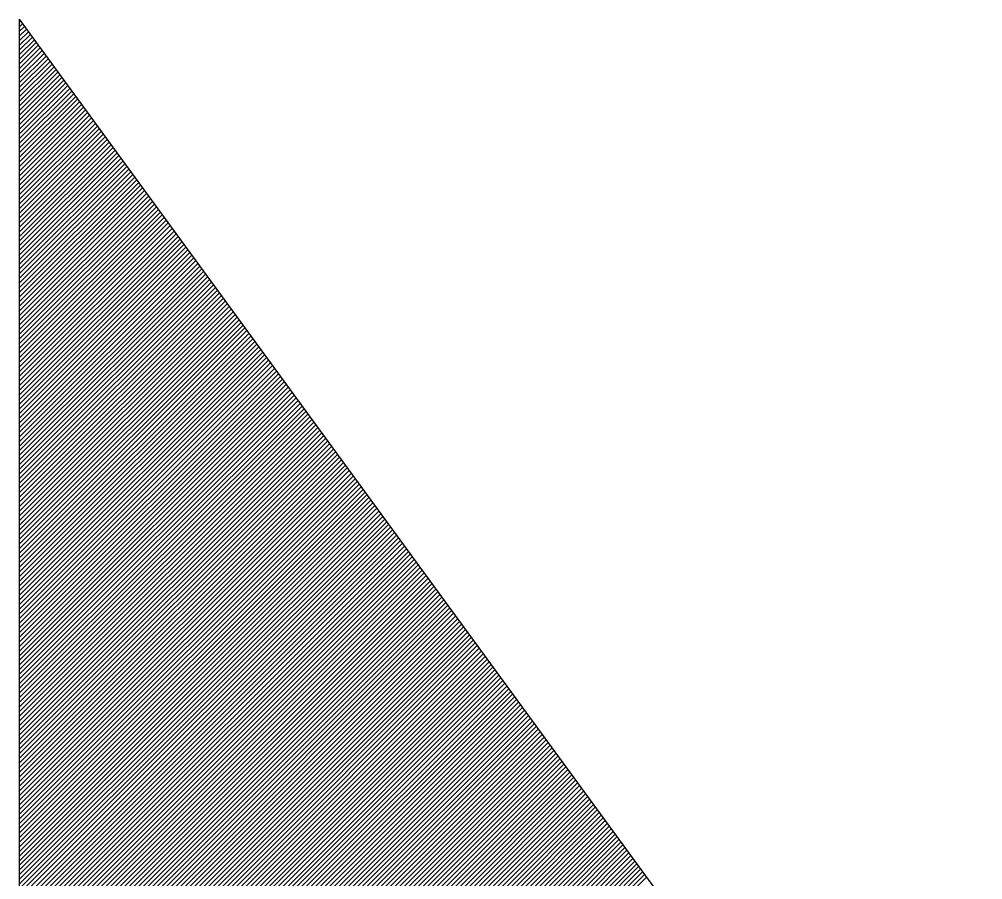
# Model space of a CAD drawing. Header units: millimetres. Extents: x 315178 to 535220, y 80241 to 421603.
# Drawn here: x 406037.69 to 406074.21, y 324366.64 to 324399.29 of the extents above; entities that cross this region are included whole.
import ezdxf

# ---------------------------------------------------------------- set-up
doc = ezdxf.new("R2010")
doc.units = ezdxf.units.MM
doc.layers.add('DIB-035', color=1, linetype='Continuous')

# ---------------------------------------------------------------- blocks, each defined once
blk = doc.blocks.new('*X176')
at = {"color": 0}
for p, q in [((302324.4, 638982.711), (302324.449, 638982.76)), ((302324.502, 638982.636), (302324.626, 638982.76)), ((302324.604, 638982.562), (302324.802, 638982.76)), ((302324.706, 638982.487), (302324.979, 638982.76)), ((302324.808, 638982.413), (302325.156, 638982.76)), ((302324.91, 638982.338), (302325.333, 638982.76)), ((302325.013, 638982.263), (302325.51, 638982.76)), ((302325.115, 638982.189), (302325.686, 638982.76)), ((302325.217, 638982.114), (302325.863, 638982.76)), ((302325.319, 638982.039), (302326.04, 638982.76)), ((302325.421, 638981.965), (302326.217, 638982.76)), ((302325.523, 638981.89), (302326.393, 638982.76)), ((302325.625, 638981.816), (302326.57, 638982.76)), ((302325.728, 638981.741), (302326.747, 638982.76)), ((302325.83, 638981.666), (302326.924, 638982.76)), ((302325.932, 638981.592), (302327.101, 638982.76)), ((302326.034, 638981.517), (302327.277, 638982.76)), ((302326.136, 638981.442), (302327.454, 638982.76)), ((302326.238, 638981.368), (302327.631, 638982.76)), ((302326.34, 638981.293), (302327.808, 638982.76)), ((302326.443, 638981.219), (302327.984, 638982.76)), ((302326.545, 638981.144), (302328.161, 638982.76)), ((302326.647, 638981.069), (302328.338, 638982.76)), ((302326.749, 638980.995), (302328.515, 638982.76)), ((302326.851, 638980.92), (302328.692, 638982.76)), ((302326.953, 638980.845), (302328.868, 638982.76)), ((302327.055, 638980.771), (302329.045, 638982.76)), ((302327.158, 638980.696), (302329.222, 638982.76)), ((302327.26, 638980.622), (302329.399, 638982.76)), ((302327.362, 638980.547), (302329.575, 638982.76)), ((302327.464, 638980.472), (302329.752, 638982.76)), ((302327.566, 638980.398), (302329.929, 638982.76)), ((302327.668, 638980.323), (302330.106, 638982.76)), ((302327.771, 638980.248), (302330.283, 638982.76)), ((302327.873, 638980.174), (302330.459, 638982.76)), ((302327.975, 638980.099), (302330.636, 638982.76)), ((302328.077, 638980.024), (302330.813, 638982.76)), ((302328.179, 638979.95), (302330.99, 638982.76)), ((302328.281, 638979.875), (302331.166, 638982.76)), ((302328.383, 638979.801), (302331.343, 638982.76)), ((302328.486, 638979.726), (302331.52, 638982.76)), ((302328.588, 638979.651), (302331.697, 638982.76)), ((302328.69, 638979.577), (302331.874, 638982.76)), ((302328.792, 638979.502), (302332.05, 638982.76)), ((302328.894, 638979.427), (302332.227, 638982.76)), ((302328.996, 638979.353), (302332.404, 638982.76)), ((302329.098, 638979.278), (302332.581, 638982.76)), ((302329.201, 638979.204), (302332.757, 638982.76)), ((302329.303, 638979.129), (302332.934, 638982.76)), ((302329.405, 638979.054), (302333.111, 638982.76)), ((302329.507, 638978.98), (302333.288, 638982.76)), ((302329.609, 638978.905), (302333.465, 638982.76)), ((302329.711, 638978.83), (302333.641, 638982.76)), ((302329.813, 638978.756), (302333.818, 638982.76)), ((302329.916, 638978.681), (302333.995, 638982.76)), ((302330.018, 638978.607), (302334.172, 638982.76)), ((302330.12, 638978.532), (302334.348, 638982.76)), ((302330.222, 638978.457), (302334.525, 638982.76)), ((302330.324, 638978.383), (302334.702, 638982.76)), ((302330.426, 638978.308), (302334.879, 638982.76)), ((302330.529, 638978.233), (302335.055, 638982.76)), ((302330.631, 638978.159), (302335.232, 638982.76)), ((302330.733, 638978.084), (302335.409, 638982.76)), ((302330.835, 638978.01), (302335.586, 638982.76)), ((302330.937, 638977.935), (302335.763, 638982.76)), ((302331.039, 638977.86), (302335.939, 638982.76)), ((302331.141, 638977.786), (302336.116, 638982.76)), ((302331.244, 638977.711), (302336.293, 638982.76)), ((302331.346, 638977.636), (302336.47, 638982.76)), ((302331.448, 638977.562), (302336.646, 638982.76)), ((302331.55, 638977.487), (302336.823, 638982.76)), ((302331.652, 638977.412), (302337, 638982.76)), ((302331.754, 638977.338), (302337.177, 638982.76)), ((302331.856, 638977.263), (302337.354, 638982.76)), ((302331.959, 638977.189), (302337.53, 638982.76)), ((302332.061, 638977.114), (302337.707, 638982.76)), ((302332.163, 638977.039), (302337.884, 638982.76)), ((302332.265, 638976.965), (302338.061, 638982.76)), ((302332.367, 638976.89), (302338.237, 638982.76)), ((302332.469, 638976.815), (302338.414, 638982.76)), ((302332.571, 638976.741), (302338.591, 638982.76)), ((302332.674, 638976.666), (302338.768, 638982.76)), ((302332.776, 638976.592), (302338.945, 638982.76)), ((302332.878, 638976.517), (302339.121, 638982.76)), ((302332.98, 638976.442), (302339.298, 638982.76)), ((302333.082, 638976.368), (302339.475, 638982.76)), ((302333.184, 638976.293), (302339.652, 638982.76)), ((302333.287, 638976.218), (302339.828, 638982.76)), ((302333.389, 638976.144), (302340.005, 638982.76)), ((302333.491, 638976.069), (302340.182, 638982.76)), ((302333.593, 638975.995), (302340.359, 638982.76)), ((302333.695, 638975.92), (302340.536, 638982.76)), ((302333.797, 638975.845), (302340.712, 638982.76)), ((302333.899, 638975.771), (302340.889, 638982.76)), ((302334.002, 638975.696), (302341.066, 638982.76)), ((302334.104, 638975.621), (302341.243, 638982.76)), ((302334.206, 638975.547), (302341.419, 638982.76)), ((302334.308, 638975.472), (302341.596, 638982.76)), ((302334.41, 638975.398), (302341.773, 638982.76)), ((302334.512, 638975.323), (302341.95, 638982.76)), ((302334.614, 638975.248), (302342.127, 638982.76)), ((302334.717, 638975.174), (302342.303, 638982.76)), ((302334.819, 638975.099), (302342.48, 638982.76)), ((302334.921, 638975.024), (302342.657, 638982.76)), ((302335.023, 638974.95), (302342.834, 638982.76)), ((302335.125, 638974.875), (302343.01, 638982.76)), ((302335.227, 638974.801), (302343.187, 638982.76)), ((302335.329, 638974.726), (302343.364, 638982.76)), ((302335.432, 638974.651), (302343.541, 638982.76)), ((302335.534, 638974.577), (302343.718, 638982.76)), ((302335.636, 638974.502), (302343.894, 638982.76)), ((302335.738, 638974.427), (302344.071, 638982.76)), ((302335.84, 638974.353), (302344.248, 638982.76)), ((302335.942, 638974.278), (302344.425, 638982.76)), ((302336.045, 638974.203), (302344.601, 638982.76)), ((302336.147, 638974.129), (302344.778, 638982.76)), ((302336.249, 638974.054), (302344.955, 638982.76)), ((302336.351, 638973.98), (302345.132, 638982.76)), ((302336.453, 638973.905), (302345.309, 638982.76)), ((302336.555, 638973.83), (302345.485, 638982.76)), ((302336.657, 638973.756), (302345.662, 638982.76)), ((302336.76, 638973.681), (302345.839, 638982.76)), ((302336.862, 638973.606), (302346.016, 638982.76)), ((302336.964, 638973.532), (302346.192, 638982.76)), ((302337.066, 638973.457), (302346.369, 638982.76)), ((302337.168, 638973.383), (302346.546, 638982.76)), ((302337.27, 638973.308), (302346.723, 638982.76)), ((302337.372, 638973.233), (302346.9, 638982.76)), ((302337.475, 638973.159), (302347.076, 638982.76)), ((302337.577, 638973.084), (302347.253, 638982.76)), ((302337.679, 638973.009), (302347.43, 638982.76)), ((302337.781, 638972.935), (302347.607, 638982.76)), ((302337.883, 638972.86), (302347.783, 638982.76)), ((302337.985, 638972.786), (302347.96, 638982.76)), ((302338.087, 638972.711), (302348.137, 638982.76)), ((302338.19, 638972.636), (302348.314, 638982.76)), ((302338.292, 638972.562), (302348.491, 638982.76)), ((302338.394, 638972.487), (302348.667, 638982.76)), ((302338.496, 638972.412), (302348.844, 638982.76)), ((302338.598, 638972.338), (302349.021, 638982.76)), ((302338.7, 638972.263), (302349.198, 638982.76)), ((302338.803, 638972.189), (302349.374, 638982.76)), ((302338.905, 638972.114), (302349.551, 638982.76)), ((302339.007, 638972.039), (302349.728, 638982.76)), ((302339.109, 638971.965), (302349.905, 638982.76)), ((302339.211, 638971.89), (302350.082, 638982.76)), ((302339.313, 638971.815), (302350.258, 638982.76)), ((302339.415, 638971.741), (302350.435, 638982.76)), ((302339.518, 638971.666), (302350.612, 638982.76)), ((302339.62, 638971.591), (302350.789, 638982.76)), ((302339.722, 638971.517), (302350.965, 638982.76)), ((302339.824, 638971.442), (302351.142, 638982.76)), ((302339.926, 638971.368), (302351.319, 638982.76)), ((302340.028, 638971.293), (302351.496, 638982.76)), ((302340.13, 638971.218), (302351.672, 638982.76)), ((302340.233, 638971.144), (302351.849, 638982.76)), ((302340.335, 638971.069), (302352.026, 638982.76)), ((302340.437, 638970.994), (302352.203, 638982.76)), ((302340.539, 638970.92), (302352.38, 638982.76)), ((302340.641, 638970.845), (302352.556, 638982.76)), ((302340.743, 638970.771), (302352.733, 638982.76)), ((302340.845, 638970.696), (302352.91, 638982.76)), ((302340.948, 638970.621), (302353.087, 638982.76)), ((302341.05, 638970.547), (302353.263, 638982.76)), ((302341.152, 638970.472), (302353.44, 638982.76)), ((302341.254, 638970.397), (302353.617, 638982.76)), ((302341.356, 638970.323), (302353.794, 638982.76)), ((302341.458, 638970.248), (302353.971, 638982.76)), ((302341.561, 638970.174), (302354.147, 638982.76)), ((302341.663, 638970.099), (302354.324, 638982.76)), ((302341.765, 638970.024), (302354.501, 638982.76)), ((302341.867, 638969.95), (302354.678, 638982.76)), ((302341.969, 638969.875), (302354.854, 638982.76)), ((302342.071, 638969.8), (302355.031, 638982.76)), ((302342.173, 638969.726), (302355.208, 638982.76)), ((302342.276, 638969.651), (302355.385, 638982.76)), ((302342.378, 638969.577), (302355.562, 638982.76)), ((302342.48, 638969.502), (302355.738, 638982.76)), ((302342.582, 638969.427), (302355.915, 638982.76)), ((302342.684, 638969.353), (302356.092, 638982.76)), ((302342.786, 638969.278), (302356.269, 638982.76)), ((302342.888, 638969.203), (302356.445, 638982.76)), ((302342.991, 638969.129), (302356.622, 638982.76)), ((302343.093, 638969.054), (302356.799, 638982.76)), ((302343.195, 638968.979), (302356.976, 638982.76)), ((302343.297, 638968.905), (302357.153, 638982.76)), ((302343.399, 638968.83), (302357.329, 638982.76)), ((302343.501, 638968.756), (302357.506, 638982.76)), ((302343.604, 638968.681), (302357.683, 638982.76)), ((302343.706, 638968.606), (302357.86, 638982.76)), ((302343.808, 638968.532), (302358.036, 638982.76)), ((302343.91, 638968.457), (302358.213, 638982.76)), ((302344.012, 638968.382), (302358.39, 638982.76)), ((302344.114, 638968.308), (302358.567, 638982.76)), ((302344.216, 638968.233), (302358.744, 638982.76)), ((302344.319, 638968.159), (302358.92, 638982.76)), ((302344.421, 638968.084), (302359.097, 638982.76)), ((302344.523, 638968.009), (302359.274, 638982.76)), ((302344.625, 638967.935), (302359.451, 638982.76)), ((302344.727, 638967.86), (302359.627, 638982.76)), ((302344.829, 638967.785), (302359.804, 638982.76)), ((302344.931, 638967.711), (302359.981, 638982.76)), ((302345.034, 638967.636), (302360.158, 638982.76)), ((302345.136, 638967.562), (302360.335, 638982.76)), ((302345.238, 638967.487), (302360.511, 638982.76)), ((302345.34, 638967.412), (302360.688, 638982.76)), ((302345.442, 638967.338), (302360.865, 638982.76)), ((302345.544, 638967.263), (302361.042, 638982.76)), ((302345.646, 638967.188), (302361.218, 638982.76)), ((302345.749, 638967.114), (302361.395, 638982.76)), ((302345.851, 638967.039), (302361.572, 638982.76)), ((302345.953, 638966.965), (302361.749, 638982.76)), ((302346.055, 638966.89), (302361.926, 638982.76)), ((302346.157, 638966.815), (302362.102, 638982.76)), ((302346.259, 638966.741), (302362.279, 638982.76)), ((302346.362, 638966.666), (302362.456, 638982.76)), ((302346.464, 638966.591), (302362.633, 638982.76)), ((302346.566, 638966.517), (302362.809, 638982.76)), ((302346.668, 638966.442), (302362.986, 638982.76)), ((302346.77, 638966.367), (302363.163, 638982.76)), ((302346.872, 638966.293), (302363.34, 638982.76)), ((302346.974, 638966.218), (302363.517, 638982.76)), ((302347.077, 638966.144), (302363.693, 638982.76)), ((302347.179, 638966.069), (302363.87, 638982.76)), ((302347.281, 638965.994), (302364.047, 638982.76)), ((302347.383, 638965.92), (302364.224, 638982.76)), ((302347.485, 638965.845), (302364.4, 638982.76)), ((302347.587, 638965.77), (302364.577, 638982.76)), ((302347.689, 638965.696), (302364.754, 638982.76)), ((302347.792, 638965.621), (302364.931, 638982.76)), ((302347.894, 638965.547), (302365.108, 638982.76)), ((302347.996, 638965.472), (302365.284, 638982.76)), ((302348.098, 638965.397), (302365.461, 638982.76)), ((302348.2, 638965.323), (302365.638, 638982.76)), ((302348.302, 638965.248), (302365.815, 638982.76)), ((302348.404, 638965.173), (302365.991, 638982.76)), ((302348.507, 638965.099), (302366.168, 638982.76)), ((302348.609, 638965.024), (302366.345, 638982.76)), ((302348.711, 638964.95), (302366.522, 638982.76)), ((302348.813, 638964.875), (302366.699, 638982.76)), ((302348.915, 638964.8), (302366.875, 638982.76)), ((302349.017, 638964.726), (302367.052, 638982.76)), ((302349.12, 638964.651), (302367.229, 638982.76)), ((302349.222, 638964.576), (302367.406, 638982.76)), ((302349.324, 638964.502), (302367.582, 638982.76)), ((302349.426, 638964.427), (302367.759, 638982.76)), ((302349.528, 638964.353), (302367.936, 638982.76)), ((302349.63, 638964.278), (302368.113, 638982.76)), ((302349.732, 638964.203), (302368.29, 638982.76)), ((302349.835, 638964.129), (302368.466, 638982.76)), ((302349.937, 638964.054), (302368.643, 638982.76)), ((302350.039, 638963.979), (302368.82, 638982.76)), ((302350.141, 638963.905), (302368.997, 638982.76)), ((302350.243, 638963.83), (302369.173, 638982.76)), ((302350.345, 638963.756), (302369.35, 638982.76)), ((302350.447, 638963.681), (302369.527, 638982.76)), ((302350.55, 638963.606), (302369.704, 638982.76)), ((302350.652, 638963.532), (302369.88, 638982.76)), ((302350.754, 638963.457), (302370.057, 638982.76)), ((302350.856, 638963.382), (302370.234, 638982.76)), ((302350.958, 638963.308), (302370.411, 638982.76)), ((302351.06, 638963.233), (302370.588, 638982.76)), ((302351.162, 638963.158), (302370.764, 638982.76)), ((302351.265, 638963.084), (302370.941, 638982.76)), ((302351.367, 638963.009), (302371.118, 638982.76)), ((302351.469, 638962.935), (302371.295, 638982.76)), ((302351.571, 638962.86), (302371.471, 638982.76)), ((302351.673, 638962.785), (302371.648, 638982.76)), ((302351.775, 638962.711), (302371.825, 638982.76)), ((302351.878, 638962.636), (302372.002, 638982.76)), ((302351.98, 638962.561), (302372.179, 638982.76)), ((302352.082, 638962.487), (302372.355, 638982.76)), ((302352.184, 638962.412), (302372.532, 638982.76)), ((302352.286, 638962.338), (302372.709, 638982.76)), ((302352.388, 638962.263), (302372.886, 638982.76)), ((302352.49, 638962.188), (302373.062, 638982.76)), ((302352.593, 638962.114), (302373.239, 638982.76)), ((302352.695, 638962.039), (302373.416, 638982.76)), ((302352.797, 638961.964), (302373.593, 638982.76)), ((302352.899, 638961.89), (302373.77, 638982.76)), ((302353.001, 638961.815), (302373.946, 638982.76)), ((302353.103, 638961.741), (302374.123, 638982.76)), ((302353.205, 638961.666), (302374.3, 638982.76)), ((302353.308, 638961.591), (302374.332, 638982.616)), ((302353.41, 638961.517), (302374.332, 638982.439)), ((302353.512, 638961.442), (302374.332, 638982.262)), ((302353.614, 638961.367), (302374.332, 638982.086)), ((302353.716, 638961.293), (302374.332, 638981.909)), ((302353.818, 638961.218), (302374.332, 638981.732)), ((302353.92, 638961.144), (302374.332, 638981.555)), ((302354.023, 638961.069), (302374.332, 638981.378)), ((302354.125, 638960.994), (302374.332, 638981.202)), ((302354.227, 638960.92), (302374.332, 638981.025)), ((302354.329, 638960.845), (302374.332, 638980.848)), ((302354.431, 638960.77), (302374.332, 638980.671)), ((302354.533, 638960.696), (302374.332, 638980.495)), ((302354.636, 638960.621), (302374.332, 638980.318)), ((302354.738, 638960.546), (302374.332, 638980.141)), ((302354.84, 638960.472), (302374.332, 638979.964)), ((302354.942, 638960.397), (302374.332, 638979.787)), ((302355.044, 638960.323), (302374.332, 638979.611)), ((302355.146, 638960.248), (302374.332, 638979.434)), ((302355.248, 638960.173), (302374.332, 638979.257)), ((302355.351, 638960.099), (302374.332, 638979.08)), ((302355.453, 638960.024), (302374.332, 638978.904)), ((302355.555, 638959.949), (302374.332, 638978.727)), ((302355.657, 638959.875), (302374.332, 638978.55)), ((302355.759, 638959.8), (302374.332, 638978.373)), ((302355.861, 638959.726), (302374.332, 638978.196)), ((302355.963, 638959.651), (302374.332, 638978.02)), ((302356.066, 638959.576), (302374.332, 638977.843)), ((302356.168, 638959.502), (302374.332, 638977.666)), ((302356.27, 638959.427), (302374.332, 638977.489)), ((302356.372, 638959.352), (302374.332, 638977.313)), ((302356.474, 638959.278), (302374.332, 638977.136)), ((302356.576, 638959.203), (302374.332, 638976.959)), ((302356.678, 638959.129), (302374.332, 638976.782)), ((302356.781, 638959.054), (302374.332, 638976.605)), ((302356.883, 638958.979), (302374.332, 638976.429))]:
    blk.add_line(p, q, dxfattribs=at)

msp = doc.modelspace()

# ---------------------------------------------------------------- linework, layer by layer
at = {"layer": 'DIB-035'}
for q in [(406037.685, 324099.293), (406074.215, 324349.293)]:
    msp.add_line((406037.685, 324399.293), q, dxfattribs=at)

# ---------------------------------------------------------------- block references
at = {"layer": 'DIB-035', "xscale": -1, "rotation": 90}
msp.add_blockref('*X176', (1045020.446, 626723.625), dxfattribs=at)

doc.saveas('drawing.dxf')
